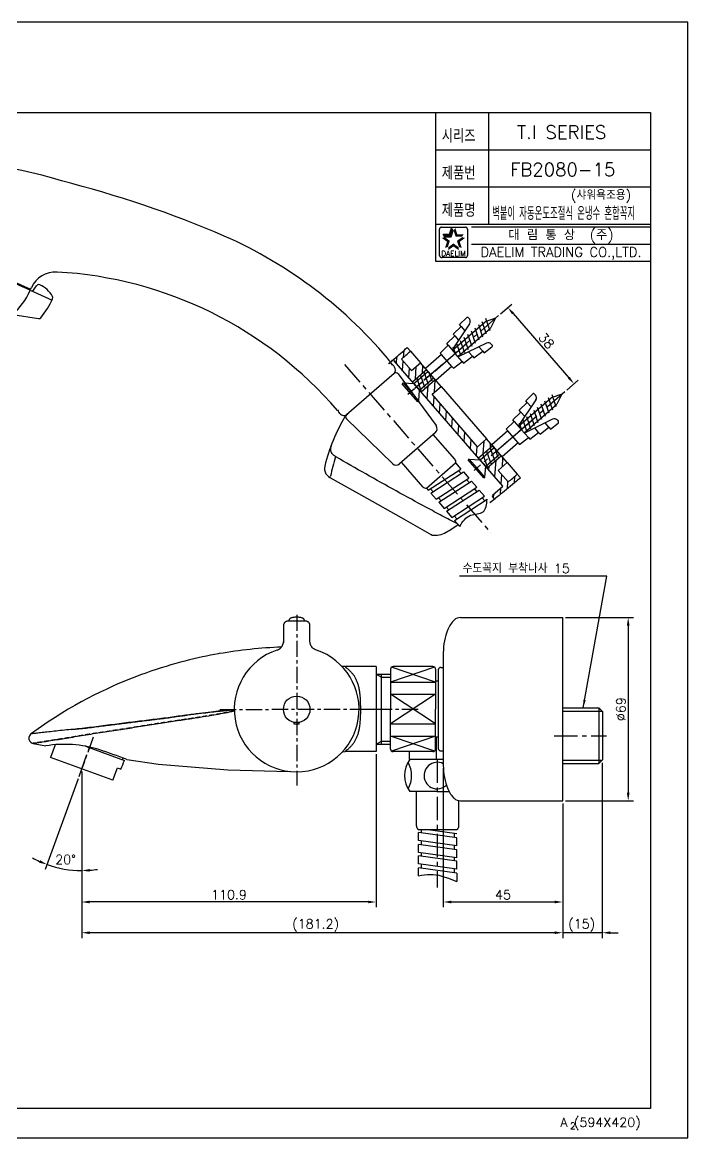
# Model space of a CAD drawing. Extents: x 21279 to 21873, y -1659 to -1239.
# Drawn here: x 21622.1 to 21872.9, y -1658.9 to -1238.9 of the extents above; entities that cross this region are included whole.
import ezdxf
from ezdxf.enums import TextEntityAlignment as Align

# ---------------------------------------------------------------- set-up
doc = ezdxf.new("R2010")
doc.units = 0
doc.header["$LTSCALE"] = 7
doc.header["$MEASUREMENT"] = 0
doc.linetypes.add('CENTER', pattern=[2, 1.25, -0.25, 0.25, -0.25])
doc.linetypes.add('HIDDEN', pattern=[0.375, 0.25, -0.125])
doc.layers.get('0').update_dxf_attribs({"color": 2, "linetype": 'CONTINUOUS'})
for name, color, linetype in [('08_ALL_FEATURES', 7, 'CONTINUOUS'), ('CL', 1, 'CENTER'), ('D', 2, 'CONTINUOUS'), ('DIM', 2, 'CONTINUOUS'), ('DWG', 7, 'CONTINUOUS')]:
    doc.layers.add(name, color=color, linetype=linetype)
doc.styles.add('GHS', font='romans', dxfattribs={"bigfont": 'ghs'})
doc.styles.add('ROMANS', font='romans')
doc.dimstyles.new('STANDARD$7', dxfattribs={"dimtxt": 3.5, "dimasz": 3, "dimexe": 1, "dimexo": 1, "dimgap": 1, "dimtad": 1, "dimdec": 4, "dimzin": 0, "dimdsep": 46, "dimtxsty": 'GHS', "dimcen": 1, "dimclrd": 256, "dimclre": 256, "dimclrt": 2, "dimadec": 4, "dimazin": 0, "dimtfac": 1, "dimtdec": 4, "dimtmove": 2, "dimatfit": 2, "dimfxl": 0, "dimtolj": 1, "dimtzin": 0, "dimlwd": -1, "dimlwe": -1, "dimarcsym": 0})

# ---------------------------------------------------------------- blocks, each defined once
blk = doc.blocks.new('A$C7593627D')
at = {"layer": 'CL'}
for p, q in [((54.08, 141.52), (28.7, 84.53)), ((193.98, 63.41), (249.1, 0))]:
    blk.add_line(p, q, dxfattribs=at)
at = {"layer": 'D'}
blk.add_spline([(237.37, 2.44), (241.42, 6.67), (246.14, 7.93), (247.67, 12.7)], degree=3, dxfattribs=at)
at = {"layer": 'DIM', "color": 7, "linetype": 'ByBlock'}
for p, q in [((75.52, 91.35), (2.44, 123.89)), ((68.51, 82), (0.18, 112.42)), ((4.32, 99.44), (5.17, 101.67)), ((5.23, 98.2), (4.74, 98.42)), ((5.23, 98.2), (5.73, 97.98)), ((6.77, 98.35), (7.41, 99.62)), ((76.44, 90.95), (77.87, 93.07)), ((75.52, 91.35), (83.75, 87.69)), ((75.69, 91.72), (75.96, 92.32)), ((69.01, 82.22), (78.62, 80.69)), ((53.65, 77.48), (54.16, 78.8)), ((54.56, 76.24), (54.07, 76.46)), ((54.56, 76.24), (55.06, 76.02)), ((56.1, 76.39), (57.18, 78.52)), ((212.44, 59.84), (211.88, 59.36)), ((195.05, 44.72), (195.51, 45.12))]:
    blk.add_line(p, q, dxfattribs=at)
for centre, radius, start, end in [((44.2, -0.68), 140, 72.0737, 97.3772), ((27.95, 108.22), 30, 93.3093, 147.6717), ((-9.76, -255.52), 400, 66.6684, 75.9582), ((29.99, 112.02), 30, 156.6919, 178.7019), ((0.3, 112.7), 0.3, 178.7019, 245.9992), ((0.38, 112), 0.3, 65.9992, 189.6813), ((19.8, 115.32), 20, 189.6813, 234.2753), ((80.1, -43.79), 170, 39.2729, 66.215), ((5.06, 99.16), 0.8, 158.9992, 245.9992), ((6.05, 98.72), 0.8, 245.9992, 332.9992), ((95, 233.44), 160, 237.1115, 242.3457), ((85.09, 88.26), 10, 86.8302, 155.9992), ((77.35, -51.53), 150, 40.5889, 86.8302), ((78.7, 92.51), 1, 66.8258, 145.9992), ((75.16, 84.23), 10, 28.7828, 66.8258), ((95, 233.44), 160, 242.3457, 245.9992), ((48.27, 103.89), 30, 313.2965, 335.3065), ((83.04, 88.57), 1, 336.2153, 28.7828), ((95, 233.44), 160, 245.9992, 249.6526), ((56.51, 100.26), 30, 320.1533, 336.2153), ((95, 233.44), 160, 249.6526, 254.8869), ((57.54, 98.51), 20, 257.7231, 302.3171), ((68.07, 81.86), 0.3, 302.3171, 65.9992), ((68.63, 82.27), 0.3, 245.9992, 313.2965), ((78.77, 81.68), 1, 260.9992, 320.1533), ((54.4, 77.19), 0.8, 158.9992, 245.9992), ((55.38, 76.75), 0.8, 245.9992, 332.9992), ((211.85, 63.62), 0.25, 125.8628, 312.5148), ((80.1, -43.79), 170, 38.7429, 39.1047), ((211.13, 61.35), 2, 310.9992, 38.7429), ((191.43, 45.88), 0.25, 309.4836, 131.5033), ((77.35, -51.53), 150, 40.0289, 40.398), ((193.74, 46.23), 2, 220.0289, 310.9992)]:
    blk.add_arc(centre, radius, start, end, dxfattribs=at)
at = {"layer": 'DWG'}
for p, q in [((2.6, 124.26), (75.69, 91.72)), ((235.47, 27.8), (227.41, 37.08)), ((223.47, 17.37), (215.41, 26.64)), ((224.86, 16.84), (235.81, 26.34)), ((235.81, 26.34), (237.8, 24.06)), ((225.52, 16.08), (237.8, 24.06)), ((226.49, 14.96), (238.77, 22.94)), ((237.94, 22.36), (236.95, 23.51)), ((238.77, 22.94), (240.76, 20.65)), ((224.86, 16.84), (225.52, 16.08)), ((228.48, 12.68), (240.76, 20.65)), ((229.47, 11.54), (241.75, 19.51)), ((231.46, 9.25), (243.74, 17.22)), ((240.9, 18.96), (239.91, 20.1)), ((241.75, 19.51), (243.74, 17.22)), ((227.36, 15.49), (226.36, 16.63)), ((226.49, 14.96), (228.48, 12.68)), ((230.32, 12.09), (229.32, 13.23)), ((232.43, 8.13), (244.71, 16.11)), ((234.42, 5.84), (246.7, 13.82)), ((235.39, 4.73), (247.67, 12.7)), ((243.88, 15.53), (242.89, 16.67)), ((244.71, 16.11), (246.7, 13.82)), ((246.84, 12.13), (245.85, 13.27)), ((229.47, 11.54), (231.46, 9.25)), ((233.3, 8.66), (232.3, 9.8)), ((232.43, 8.13), (234.42, 5.84)), ((236.26, 5.25), (235.26, 6.39)), ((235.39, 4.73), (237.37, 2.44))]:
    blk.add_line(p, q, dxfattribs=at)
at = {"layer": 'DWG', "color": 7}
for p, q in [((212.69, 60.05), (194.7, 44.42)), ((212.56, 59.95), (212.69, 60.05)), ((214.15, 59.89), (228.43, 40.4)), ((194.66, 42.95), (211.98, 26.09)), ((228.13, 37.7), (214.68, 26.01)), ((214.73, 26.05), (214.68, 26.01))]:
    blk.add_line(p, q, dxfattribs=at)
for centre, radius, start, end in [((213.34, 59.3), 1, 36.2356, 130.9992), ((195.36, 43.67), 1, 130.9992, 225.7628), ((226.82, 39.21), 2, 310.9992, 36.2356), ((213.37, 27.52), 2, 225.7628, 310.9992)]:
    blk.add_arc(centre, radius, start, end, dxfattribs=at)
at = {"layer": 'DWG'}
for centre, start, end in [((234.37, 26.79), 343.1992, 42.7316), ((224.63, 18.32), 219.2668, 278.7992)]:
    blk.add_arc(centre, 1.5, start, end, dxfattribs=at)

msp = doc.modelspace()

# ---------------------------------------------------------------- hatches: boundary and pattern name
at = {"layer": 'D'}
h = msp.add_hatch(dxfattribs=at)
h.set_pattern_fill('ANSI31', color=256, scale=20, angle=40.9992)
h.set_pattern_definition([(85.9992, (-10786.0647, 569.3866), (-2.4939077, 0.174426), [])])
edge = h.paths.add_edge_path()
edge.add_line((21768.77, -1370.04), (21764.97, -1365.67))
edge.add_arc((20775.38, -225.51), 1509.72, 310.95602, 311.1268)
edge.add_line((21768.36, -1362.71), (21767.18, -1361.35))
edge.add_arc((19867.51, 818.74), 2891.64, 310.93917, 311.06795, ccw=False)
edge.add_arc((21762.6, -1366), 0.5, 130.9327, 220.9992)
edge.add_line((21762.22, -1366.32), (21769.11, -1374.25))
edge.add_line((21769.11, -1374.25), (21774.4, -1369.65))
edge.add_line((21774.4, -1369.65), (21772.16, -1367.09))
edge.add_line((21772.16, -1367.09), (21768.77, -1370.04))
h.paths.add_polyline_path([(21779.91, -1375.99), (21777.68, -1373.43), (21772.39, -1378.02), (21794.04, -1402.93), (21799.33, -1398.33), (21797.09, -1395.77), (21793.7, -1398.72), (21776.51, -1378.95)])
edge = h.paths.add_edge_path()
edge.add_spline(control_points=[(21800.35, -1418.17), (21801.02, -1417.66), (21803.73, -1415.54), (21806.88, -1412.94), (21809.34, -1410.83), (21809.83, -1410.41)], knot_values=[0, 0, 0, 0, 0.206315, 0.843077, 1, 1, 1, 1], degree=3, periodic=0)
edge.add_line((21809.83, -1410.41), (21808.64, -1409.05))
edge.add_arc((21722.91, -1310.69), 130.48, 309.0993, 311.0756, ccw=False)
edge.add_line((21805.2, -1411.95), (21801.44, -1407.63))
edge.add_line((21801.44, -1407.63), (21804.84, -1404.67))
edge.add_line((21804.84, -1404.67), (21802.61, -1402.11))
edge.add_line((21802.61, -1402.11), (21797.32, -1406.7))
edge.add_line((21797.32, -1406.7), (21803.23, -1413.49))
edge.add_line((21803.23, -1413.49), (21799.32, -1416.89))
edge.add_arc((21799.65, -1417.27), 0.5, 131.1128, 218.1173)
edge.add_line((21799.25, -1417.58), (21799.65, -1418.09))
edge.add_arc((21800.04, -1417.77), 0.5, 218.3773, 307.7404)

# ---------------------------------------------------------------- linework, layer by layer
at = {"color": 4}
for p, q in [((21309.85, -1272.88), (21858.85, -1272.88)), ((21858.85, -1272.88), (21858.85, -1647.88)), ((21858.85, -1647.88), (21309.85, -1647.88))]:
    msp.add_line(p, q, dxfattribs=at)
at = {"color": 7}
for p, q in [((21777.85, -1272.88), (21777.85, -1328.88)), ((21797.85, -1272.88), (21797.85, -1314.88)), ((21777.85, -1286.88), (21858.85, -1286.88)), ((21777.85, -1300.88), (21858.85, -1300.88)), ((21777.85, -1314.88), (21858.85, -1314.88)), ((21777.85, -1328.88), (21858.85, -1328.88))]:
    msp.add_line(p, q, dxfattribs=at)
at = {"color": 2, "linetype": 'Continuous'}
for p, q in [((21779.33, -1326.75), (21779.33, -1316.75)), ((21780.08, -1316), (21789.08, -1316)), ((21789.83, -1316.75), (21789.83, -1326.75)), ((21791.35, -1315.88), (21858.85, -1315.88)), ((21791.35, -1322.38), (21858.85, -1322.38)), ((21789.08, -1327.5), (21780.33, -1327.5))]:
    msp.add_line(p, q, dxfattribs=at)
at = {"color": 2}
for p, q in [((21781.33, -1319.61), (21780.67, -1318.7)), ((21780.67, -1318.7), (21783.09, -1318.7)), ((21783.09, -1318.7), (21783.84, -1316.39)), ((21783.76, -1319.61), (21784.51, -1317.31)), ((21784.51, -1317.31), (21783.84, -1316.39)), ((21781.33, -1319.61), (21783.76, -1319.61))]:
    msp.add_line(p, q, dxfattribs=at)
at = {"color": 7, "linetype": 'Continuous'}
for p, q in [((21722.62, -1464.4), (21722.62, -1464.09)), ((21722.63, -1464.14), (21722.62, -1464.09)), ((21722.63, -1464.4), (21722.63, -1464.14)), ((21728.42, -1464.09), (21728.42, -1464.14)), ((21728.42, -1464.09), (21728.42, -1464.4)), ((21728.42, -1464.4), (21728.42, -1464.14)), ((21755.46, -1484.3), (21760.87, -1484.3)), ((21757.46, -1510.72), (21757.46, -1484.32)), ((21724.52, -1503.17), (21724.52, -1502.5)), ((21726.52, -1503.17), (21726.52, -1502.5)), ((21634.57, -1510.9), (21632.8, -1515.75)), ((21645.93, -1511.48), (21660.61, -1516.82)), ((21755.46, -1510.75), (21760.87, -1510.75)), ((21778.24, -1516.52), (21778.24, -1508.02)), ((21656.3, -1524.3), (21632.8, -1515.75)), ((21659.91, -1516.56), (21660.1, -1516.02)), ((21767.99, -1516.52), (21767.99, -1513.52)), ((21656.3, -1524.3), (21658.01, -1519.6)), ((21658.01, -1519.6), (21659.3, -1520.07))]:
    msp.add_line(p, q, dxfattribs=at)
msp.add_lwpolyline([(21278.85, -1658.88), (21872.85, -1658.88), (21872.85, -1238.88), (21278.85, -1238.88)], close=True)
msp.add_circle((21725.52, -1497.6), 5, dxfattribs=at)
at = {"color": 2, "linetype": 'Continuous'}
for centre, radius, start, end in [((21780.08, -1316.75), 0.75, 90, 180), ((21789.08, -1316.75), 0.75, 0, 90), ((21780.2, -1326.62), 0.884, 188.1301, 278.1301), ((21789.08, -1326.75), 0.75, 270, 0)]:
    msp.add_arc(centre, radius, start, end, dxfattribs=at)
at = {"color": 7, "linetype": 'Continuous'}
for centre, radius, start, end in [((21725.52, -1497.6), 23.51, 108.3974, 269.8544), ((21725.52, -1497.6), 23.51, 270.1456, 71.6026), ((21638.09, -1553.51), 42.75, 72.4667, 99.4824), ((21596.53, -1682.21), 178, 68.5678, 72.191), ((21632.14, -1507.33), 30, 334.8838, 341.5753)]:
    msp.add_arc(centre, radius, start, end, dxfattribs=at)
for points in [[(21722.09, -1464.4), (21721.92, -1464.41), (21721.65, -1464.47), (21721.4, -1464.57), (21721.19, -1464.71), (21721, -1464.87), (21720.86, -1465.05), (21720.75, -1465.24), (21720.67, -1465.43), (21720.62, -1465.61), (21720.6, -1465.74), (21720.59, -1465.84), (21720.58, -1465.93), (21720.58, -1466.02), (21720.57, -1466.13), (21720.57, -1466.26), (21720.57, -1466.41), (21720.56, -1466.58), (21720.56, -1466.78), (21720.56, -1467), (21720.56, -1467.24), (21720.55, -1467.41)], [(21720.6, -1465.7), (21720.6, -1465.74), (21720.59, -1465.84), (21720.58, -1465.93), (21720.58, -1466.02), (21720.57, -1466.13), (21720.57, -1466.26), (21720.57, -1466.41), (21720.56, -1466.58), (21720.56, -1466.78), (21720.56, -1467), (21720.56, -1467.24), (21720.55, -1467.41)], [(21721.92, -1464.41), (21721.65, -1464.47), (21721.4, -1464.57), (21721.19, -1464.71), (21721, -1464.87), (21720.86, -1465.05), (21720.75, -1465.24), (21720.67, -1465.43), (21720.62, -1465.61), (21720.6, -1465.7)], [(21722.01, -1464.4), (21721.92, -1464.41)], [(21722.09, -1464.4), (21722.01, -1464.4)], [(21725.52, -1464.39), (21724.43, -1464.39), (21723.19, -1464.4), (21722.09, -1464.4)], [(21728.42, -1464.09), (21728.42, -1464.05), (21728.37, -1463.82), (21728.25, -1463.62), (21728.07, -1463.44), (21727.83, -1463.29), (21727.52, -1463.17), (21727.13, -1463.06), (21726.69, -1462.98), (21726.23, -1462.93), (21725.76, -1462.91), (21725.28, -1462.91), (21724.81, -1462.93), (21724.35, -1462.98), (21723.92, -1463.06), (21723.52, -1463.17), (21723.21, -1463.3), (21722.98, -1463.44), (21722.8, -1463.62), (21722.68, -1463.83), (21722.63, -1464.05), (21722.62, -1464.09)], [(21722.68, -1464.4), (21722.63, -1464.14)], [(21728.96, -1464.4), (21727.86, -1464.4), (21726.62, -1464.39), (21725.52, -1464.39)], [(21728.42, -1464.14), (21728.37, -1464.4)], [(21729.16, -1464.41), (21728.96, -1464.4)], [(21730.5, -1467.41), (21730.49, -1467.26), (21730.49, -1467.03), (21730.49, -1466.82), (21730.49, -1466.62), (21730.48, -1466.45), (21730.48, -1466.3), (21730.48, -1466.17), (21730.47, -1466.06), (21730.47, -1465.97), (21730.46, -1465.89), (21730.46, -1465.8), (21730.44, -1465.7), (21730.42, -1465.55), (21730.35, -1465.35), (21730.25, -1465.14), (21730.11, -1464.94), (21729.93, -1464.76), (21729.7, -1464.6), (21729.45, -1464.48), (21729.16, -1464.41), (21728.96, -1464.4)], [(21730.45, -1465.74), (21730.44, -1465.7), (21730.42, -1465.55), (21730.35, -1465.35), (21730.25, -1465.14), (21730.11, -1464.94), (21729.93, -1464.76), (21729.7, -1464.6), (21729.45, -1464.48), (21729.16, -1464.41)], [(21730.5, -1467.41), (21730.49, -1467.26), (21730.49, -1467.03), (21730.49, -1466.82), (21730.49, -1466.62), (21730.48, -1466.45), (21730.48, -1466.3), (21730.48, -1466.17), (21730.47, -1466.06), (21730.47, -1465.97), (21730.46, -1465.89), (21730.46, -1465.8), (21730.45, -1465.74)], [(21720.55, -1467.41), (21720.54, -1468.93), (21720.54, -1470.58), (21720.53, -1472.11)], [(21730.52, -1472.11), (21730.51, -1470.58), (21730.5, -1468.93), (21730.5, -1467.41)], [(21718.11, -1475.3), (21718.69, -1475.05), (21719.31, -1474.63), (21719.83, -1474.09), (21720.22, -1473.46), (21720.46, -1472.76), (21720.53, -1472.11)], [(21720.51, -1472.47), (21720.5, -1472.53)], [(21720.52, -1472.3), (21720.51, -1472.47)], [(21720.52, -1472.26), (21720.52, -1472.3)], [(21732.94, -1475.3), (21732.36, -1475.05), (21731.74, -1474.63), (21731.22, -1474.09), (21730.83, -1473.46), (21730.59, -1472.76), (21730.52, -1472.11)], [(21726.52, -1503.17), (21725.52, -1503.18), (21724.52, -1503.17)]]:
    msp.add_spline(points, degree=3, dxfattribs=at)
at = {"color": 2}
for points in [[(21780.67, -1318.7), (21781.33, -1319.61), (21783.09, -1318.7), (21783.76, -1319.61)], [(21783.09, -1318.7), (21783.76, -1319.61), (21783.84, -1316.39), (21784.51, -1317.31)], [(21785.32, -1316.39), (21784.65, -1317.31), (21786.07, -1318.7), (21785.4, -1319.61)], [(21786.07, -1318.7), (21785.4, -1319.61), (21788.49, -1318.7), (21787.83, -1319.61)], [(21782.17, -1321.53), (21783.25, -1321.18), (21780.21, -1320.1), (21781.29, -1319.75)], [(21781.42, -1323.84), (21782.5, -1323.49), (21782.17, -1321.53), (21783.25, -1321.18)], [(21784.58, -1323.28), (21784.58, -1322.15), (21782.62, -1324.7), (21782.62, -1323.57)], [(21786.54, -1324.7), (21786.54, -1323.57), (21784.58, -1323.28), (21784.58, -1322.15)], [(21788.95, -1320.1), (21787.87, -1319.75), (21786.99, -1321.53), (21785.91, -1321.18)], [(21786.99, -1321.53), (21785.91, -1321.18), (21787.74, -1323.84), (21786.66, -1323.49)]]:
    msp.add_solid(points, dxfattribs=at)
at = {"layer": '08_ALL_FEATURES', "color": 7, "linetype": 'Continuous'}
for p, q in [((21743.81, -1481.5), (21743.81, -1481.5)), ((21755.46, -1481.5), (21743.83, -1481.5)), ((21755.46, -1481.5), (21755.46, -1513.5)), ((21749.03, -1497.5), (21755.46, -1497.5)), ((21742.92, -1513.54), (21743.81, -1513.5)), ((21743.82, -1513.5), (21743.82, -1513.5)), ((21755.46, -1513.5), (21743.92, -1513.5))]:
    msp.add_line(p, q, dxfattribs=at)
for points in [[(21696.37, -1476.61), (21696, -1476.68), (21694.58, -1476.93), (21693.11, -1477.21), (21691.6, -1477.52), (21690.04, -1477.84), (21688.44, -1478.19), (21686.81, -1478.57), (21685.14, -1478.97), (21683.43, -1479.4), (21681.7, -1479.85), (21679.93, -1480.34), (21678.12, -1480.85), (21676.29, -1481.4), (21674.43, -1481.97), (21672.54, -1482.58), (21670.61, -1483.23), (21668.64, -1483.92), (21666.63, -1484.65), (21664.59, -1485.42), (21662.49, -1486.25), (21660.36, -1487.12), (21658.18, -1488.04), (21655.97, -1489.02), (21653.71, -1490.06), (21651.43, -1491.15), (21649.1, -1492.3), (21646.74, -1493.52), (21644.35, -1494.8), (21641.93, -1496.14), (21639.48, -1497.56), (21637, -1499.05), (21634.49, -1500.62), (21631.95, -1502.27), (21629.39, -1504), (21626.81, -1505.82), (21625.42, -1506.82)], [(21743.81, -1481.5), (21742.98, -1481.46), (21742.56, -1481.4)], [(21625.42, -1506.82), (21625.24, -1506.98), (21624.83, -1507.51), (21624.62, -1508.16), (21624.65, -1508.84), (21624.89, -1509.47), (21625.33, -1509.98), (21625.92, -1510.31), (21626.18, -1510.39)], [(21626.18, -1510.39), (21631.04, -1511.34)], [(21742.79, -1513.55), (21742.92, -1513.54)], [(21661.57, -1516.52), (21673.42, -1518.2), (21699.64, -1520.4), (21722.75, -1520.95)]]:
    msp.add_lwpolyline(points, dxfattribs=at)
msp.add_arc((21727.37, -1657.05), 183.08, 92.3696, 99.7493, dxfattribs=at)
for points, knots in [([(21743.81, -1481.5), (21743.8, -1481.5), (21743.78, -1481.5), (21743.77, -1481.52), (21743.78, -1481.55), (21743.81, -1481.58), (21743.86, -1481.63), (21743.96, -1481.71), (21744.11, -1481.84), (21744.33, -1482.01), (21744.6, -1482.22), (21744.89, -1482.45), (21745.2, -1482.72), (21745.53, -1483.03), (21745.99, -1483.48), (21746.55, -1484.12), (21747.18, -1485), (21747.75, -1486.01), (21748.25, -1487.14), (21748.66, -1488.39), (21748.98, -1489.75), (21749.22, -1491.19), (21749.38, -1492.7), (21749.47, -1494.27), (21749.51, -1495.88), (21749.52, -1496.95), (21749.52, -1497.5)], [0, 0, 0, 0, 0.001744, 0.002819, 0.004361, 0.006964, 0.010687, 0.015485, 0.028032, 0.044049, 0.06299, 0.084343, 0.107677, 0.132675, 0.159093, 0.215493, 0.276142, 0.341057, 0.410368, 0.484123, 0.562251, 0.644441, 0.730113, 0.818517, 0.908786, 1, 1, 1, 1]), ([(21702.02, -1497.75), (21701.42, -1497.79), (21698.52, -1498.04), (21694.15, -1498.5), (21688.67, -1499.17), (21684.52, -1499.71), (21680.83, -1500.21), (21677.79, -1500.64), (21674.62, -1501.07), (21670.22, -1501.61), (21664.62, -1502.28), (21657.79, -1503.14), (21652.02, -1503.88), (21647.36, -1504.49), (21643.88, -1504.88), (21640.5, -1505.19), (21637.28, -1505.52), (21634.27, -1505.85), (21631.54, -1506.14), (21629.47, -1506.37), (21628.04, -1506.53), (21627.17, -1506.62), (21626.46, -1506.71), (21625.93, -1506.76), (21625.61, -1506.81), (21625.46, -1506.81), (21625.42, -1506.82)], [0.0315235, 0.0315235, 0.0315235, 0.0315235, 0.0542339, 0.1410347, 0.1968782, 0.2623238, 0.2985903, 0.3372278, 0.3777574, 0.4192909, 0.5039383, 0.590344, 0.6785099, 0.7231388, 0.7674897, 0.8103246, 0.8510395, 0.889285, 0.9242098, 0.9546202, 0.9675612, 0.9786315, 0.9876154, 0.9943455, 0.998567, 1, 1, 1, 1]), ([(21626.18, -1510.39), (21626.33, -1510.36), (21626.66, -1510.32), (21627.22, -1510.23), (21628.28, -1510.07), (21629.96, -1509.8), (21633.32, -1509.28), (21637.11, -1508.68), (21641.21, -1508.01), (21644.55, -1507.43), (21647.98, -1506.87), (21652.61, -1506.17), (21658.33, -1505.29), (21665.09, -1504.23), (21670.64, -1503.34), (21674.98, -1502.64), (21678.13, -1502.16), (21681.14, -1501.73), (21684.8, -1501.18), (21688.91, -1500.55), (21694.32, -1499.67), (21698.61, -1498.89), (21701.44, -1498.31), (21702.02, -1498.18)], [0, 0, 0, 0, 0.0057416, 0.0125914, 0.0217344, 0.0460788, 0.0767778, 0.1502965, 0.1910612, 0.2338636, 0.278126, 0.3226847, 0.4106945, 0.496889, 0.5813043, 0.622733, 0.663177, 0.7016953, 0.7378087, 0.8029979, 0.8584807, 0.9450688, 0.9676764, 0.9676764, 0.9676764, 0.9676764]), ([(21640.81, -1505.17), (21641.69, -1505.08), (21643.48, -1504.92), (21646.18, -1504.63), (21648.92, -1504.28), (21652.55, -1503.82), (21657.04, -1503.24), (21662.38, -1502.56), (21667.63, -1501.92), (21671.95, -1501.4), (21675.34, -1500.98), (21677.81, -1500.64), (21680.19, -1500.3), (21683.15, -1499.89), (21686.56, -1499.45), (21691.29, -1498.84), (21696.19, -1498.28), (21700.04, -1497.91), (21701.81, -1497.76), (21702.02, -1497.75)], [0, 0, 0, 0, 0.0413609, 0.0839694, 0.1270843, 0.1700799, 0.2551944, 0.3389709, 0.4214369, 0.5025472, 0.5424233, 0.581423, 0.6189702, 0.6547216, 0.7209825, 0.7800281, 0.877723, 0.9511413, 0.9608733, 0.9608733, 0.9608733, 0.9608733]), ([(21749.52, -1497.5), (21749.54, -1498.57), (21749.49, -1500.69), (21749.3, -1503.28), (21748.98, -1505.24), (21748.66, -1506.6), (21748.24, -1507.85), (21747.75, -1508.98), (21747.18, -1509.99), (21746.55, -1510.88), (21745.99, -1511.51), (21745.53, -1511.97), (21745.2, -1512.27), (21744.89, -1512.54), (21744.6, -1512.78), (21744.34, -1512.98), (21744.11, -1513.16), (21743.94, -1513.29), (21743.83, -1513.39), (21743.79, -1513.44), (21743.77, -1513.47), (21743.79, -1513.5), (21743.81, -1513.5), (21743.82, -1513.5)], [0, 0, 0, 0, 0.181439, 0.355472, 0.437667, 0.515827, 0.5896, 0.658907, 0.723776, 0.784415, 0.840844, 0.867263, 0.892283, 0.915647, 0.936976, 0.955868, 0.971888, 0.984462, 0.992989, 0.995588, 0.997115, 0.998201, 1, 1, 1, 1])]:
    msp.add_open_spline(points, degree=3, knots=knots, dxfattribs=at)
at = {"layer": '08_ALL_FEATURES', "color": 8, "linetype": 'HIDDEN'}
msp.add_open_spline([(21702.02, -1498.18), (21701.44, -1498.31), (21698.61, -1498.89), (21694.32, -1499.67), (21688.91, -1500.55), (21684.81, -1501.18), (21681.15, -1501.73), (21678.13, -1502.16), (21674.98, -1502.64), (21671.75, -1503.16), (21668.46, -1503.69), (21664, -1504.41), (21658.34, -1505.29), (21652.62, -1506.17), (21647.99, -1506.87), (21644.55, -1507.43), (21641.22, -1508.01), (21638.03, -1508.53), (21635.05, -1509), (21632.32, -1509.44), (21629.96, -1509.8), (21628.11, -1510.1), (21626.9, -1510.27), (21626.33, -1510.37), (21626.18, -1510.39)], degree=3, knots=[0.032323, 0.032323, 0.032323, 0.032323, 0.0549073, 0.1414557, 0.1969882, 0.2621192, 0.2982476, 0.3367685, 0.3771892, 0.4186046, 0.4605899, 0.5030149, 0.5892199, 0.6772294, 0.7217888, 0.7660532, 0.8088511, 0.8496189, 0.8879934, 0.9231381, 0.9538454, 0.9782054, 0.9942081, 1, 1, 1, 1], dxfattribs=at)
at = {"layer": 'CL'}
for p, q in [((21801.6, -1349.32), (21767.43, -1379.02)), ((21826.53, -1378), (21792.36, -1407.7)), ((21822.53, -1507.52), (21842.31, -1507.52)), ((21643.52, -1522.84), (21648.31, -1509.69)), ((21778.46, -1516.52), (21778.46, -1564.64))]:
    msp.add_line(p, q, dxfattribs=at)
at = {"layer": 'CL', "ltscale": 0.5}
msp.add_line((21776.79, -1370.89), (21770, -1376.79), dxfattribs=at)
at = {"layer": 'CL', "ltscale": 0.7}
for p, q in [((21725.52, -1461.95), (21725.52, -1526.2)), ((21696.59, -1497.61), (21772.46, -1497.5)), ((21648.9, -1508.06), (21644.69, -1519.64))]:
    msp.add_line(p, q, dxfattribs=at)
at = {"layer": 'D'}
for p, q in [((21802.36, -1348.66), (21806.6, -1344.98)), ((21807.05, -1348.55), (21828.05, -1372.7)), ((21777.55, -1370.23), (21789.5, -1359.84)), ((21827.29, -1377.34), (21831.53, -1373.66)), ((21802.47, -1398.91), (21814.43, -1388.52)), ((21826.77, -1463.02), (21852.43, -1463.02)), ((21850.43, -1466.02), (21850.43, -1529.02)), ((21777.5, -1481.72), (21760.87, -1487.29)), ((21777.87, -1487.29), (21761.24, -1481.72)), ((21755.46, -1484.32), (21757.46, -1485.48)), ((21777.87, -1491.93), (21760.87, -1503.06)), ((21777.87, -1503.06), (21760.87, -1491.93)), ((21825.77, -1498.32), (21840.65, -1498.32)), ((21777.53, -1513.28), (21760.87, -1507.7)), ((21777.87, -1507.7), (21761.22, -1513.28)), ((21755.46, -1510.72), (21757.46, -1509.57)), ((21755.46, -1514.5), (21755.46, -1572.13)), ((21825.77, -1516.72), (21840.65, -1516.72)), ((21840.65, -1517.72), (21840.65, -1583.7)), ((21644.55, -1521.02), (21644.55, -1583.73)), ((21644.55, -1521.02), (21644.55, -1583.7)), ((21644.55, -1521.02), (21644.55, -1572.13)), ((21826.77, -1532.02), (21852.43, -1532.02)), ((21825.77, -1533.02), (21825.77, -1583.7)), ((21825.77, -1533.02), (21825.77, -1583.7)), ((21825.77, -1533.02), (21825.77, -1583.7)), ((21825.77, -1533.02), (21825.77, -1583.7)), ((21785.9, -1559.25), (21785.9, -1562.44)), ((21752.46, -1570.13), (21647.55, -1570.13)), ((21822.77, -1581.7), (21647.55, -1581.7)), ((21822.77, -1581.7), (21814.77, -1581.7)), ((21840.65, -1581.7), (21825.77, -1581.7)), ((21843.65, -1581.7), (21846.65, -1581.7))]:
    msp.add_line(p, q, dxfattribs=at)
at = {"layer": 'D', "ltscale": 0.7}
for p, q in [((21757.46, -1485.48), (21760.87, -1485.48)), ((21757.46, -1509.57), (21760.87, -1509.57)), ((21780.77, -1519.72), (21780.77, -1572.13)), ((21825.77, -1533.02), (21825.77, -1572.13)), ((21783.77, -1570.13), (21822.77, -1570.13))]:
    msp.add_line(p, q, dxfattribs=at)
at = {"layer": 'D'}
msp.add_open_spline([(21771.4, -1560.24), (21772.91, -1559.98), (21777.14, -1559.25), (21781.24, -1560.52), (21785.9, -1562.44)], degree=3, knots=[0, 0, 0, 0, 4.542758, 12.738821, 12.738821, 12.738821, 12.738821], dxfattribs=at)
for points in [[(21807.43, -1348.23), (21806.68, -1348.88), (21805.09, -1346.29)], [(21828.43, -1372.38), (21827.67, -1373.03), (21830.02, -1374.97)], [(21849.93, -1466.02), (21850.93, -1466.02), (21850.43, -1463.02)], [(21849.93, -1529.02), (21850.93, -1529.02), (21850.43, -1532.02)], [(21647.55, -1569.63), (21647.55, -1570.63), (21644.55, -1570.13)], [(21752.46, -1569.63), (21752.46, -1570.63), (21755.46, -1570.13)], [(21647.55, -1581.2), (21647.55, -1582.2), (21644.55, -1581.7)], [(21822.77, -1581.2), (21822.77, -1582.2), (21825.77, -1581.7)], [(21822.77, -1581.2), (21822.77, -1582.2), (21825.77, -1581.7)], [(21822.77, -1581.2), (21822.77, -1582.2), (21825.77, -1581.7)], [(21822.77, -1581.2), (21822.77, -1582.2), (21825.77, -1581.7)], [(21843.65, -1581.2), (21843.65, -1582.2), (21840.65, -1581.7)]]:
    msp.add_solid(points, dxfattribs=at)
at = {"layer": 'D', "ltscale": 0.7}
for points in [[(21783.77, -1569.63), (21783.77, -1570.63), (21780.77, -1570.13)], [(21822.77, -1569.63), (21822.77, -1570.63), (21825.77, -1570.13)]]:
    msp.add_solid(points, dxfattribs=at)
at = {"layer": 'DIM', "ltscale": 0.7}
msp.add_line((21643.18, -1523.78), (21630.78, -1557.89), dxfattribs=at)
for start, end in [(241.0312, 245.5212), (250.0112, 270), (274.49, 278.98)]:
    msp.add_arc((21644.55, -1520.02), 38.29, start, end, dxfattribs=at)
for points in [[(21628.87, -1554.41), (21628.49, -1555.34), (21631.46, -1556.01)], [(21647.57, -1558.7), (21647.53, -1557.7), (21644.55, -1558.31)]]:
    msp.add_solid(points, dxfattribs=at)
at = {"layer": 'DWG', "color": 2}
for p, q in [((21790.7, -1352.38), (21784.09, -1362.23)), ((21784.18, -1362.33), (21796.5, -1351.61)), ((21786.89, -1352.7), (21789.52, -1350.14)), ((21790.24, -1350.17), (21790.58, -1350.56)), ((21797.05, -1356.23), (21795.47, -1351.64)), ((21800.46, -1350.27), (21796.5, -1351.61)), ((21798.42, -1355.04), (21796.83, -1350.46)), ((21800.46, -1350.27), (21798.61, -1354.02)), ((21784.48, -1356.3), (21787.48, -1353.37)), ((21785.05, -1356.95), (21784.48, -1356.3)), ((21786.28, -1364.75), (21798.6, -1354.02)), ((21787.48, -1353.37), (21786.89, -1352.7)), ((21787.48, -1353.37), (21788.92, -1355.03)), ((21791.59, -1360.99), (21790.01, -1356.4)), ((21792.95, -1359.8), (21791.37, -1355.21)), ((21794.32, -1358.61), (21792.74, -1354.02)), ((21795.68, -1357.42), (21794.1, -1352.83)), ((21779.57, -1363.42), (21782.58, -1360.49)), ((21782.04, -1359.88), (21785.05, -1356.95)), ((21782.58, -1360.49), (21782.04, -1359.88)), ((21782.58, -1360.49), (21785.23, -1363.54)), ((21785.05, -1356.95), (21786.5, -1358.63)), ((21787.49, -1364.55), (21785.91, -1359.96)), ((21797.03, -1359.67), (21786.37, -1364.85)), ((21788.86, -1363.36), (21787.27, -1358.77)), ((21790.22, -1362.17), (21788.64, -1357.59)), ((21798.82, -1360.03), (21799.16, -1360.42)), ((21780.1, -1364.02), (21774.07, -1369.28)), ((21780.1, -1364.02), (21779.57, -1363.42)), ((21784.04, -1368.55), (21780.1, -1364.02)), ((21785.46, -1363.81), (21784.54, -1361.15)), ((21787.88, -1366.58), (21785.23, -1363.54)), ((21788.41, -1367.2), (21791.72, -1364.63)), ((21791.72, -1364.63), (21790.27, -1362.95)), ((21791.72, -1364.63), (21792.29, -1365.28)), ((21792.29, -1365.28), (21795.61, -1362.71)), ((21795.61, -1362.71), (21794.17, -1361.06)), ((21795.61, -1362.71), (21796.19, -1363.39)), ((21796.19, -1363.39), (21799.09, -1361.14)), ((21784.04, -1368.55), (21778, -1373.8)), ((21784.04, -1368.55), (21784.57, -1369.15)), ((21784.57, -1369.15), (21787.88, -1366.58)), ((21787.88, -1366.58), (21788.41, -1367.2)), ((21769.7, -1374.93), (21774.98, -1370.33)), ((21772.47, -1377.62), (21770.89, -1373.03)), ((21771.8, -1377.34), (21777.08, -1372.75)), ((21773.84, -1376.43), (21772.25, -1371.84)), ((21775.2, -1375.24), (21773.62, -1370.65)), ((21774.07, -1369.28), (21776.03, -1371.54)), ((21776.57, -1374.05), (21775.48, -1370.9)), ((21778, -1373.8), (21776.03, -1371.54)), ((21765.61, -1374.64), (21765.23, -1374.97)), ((21771.14, -1381.76), (21765.23, -1374.97)), ((21765.61, -1374.64), (21768.56, -1378.04)), ((21765.61, -1374.64), (21769.7, -1374.93)), ((21769.7, -1374.93), (21771.8, -1377.34)), ((21771.52, -1381.43), (21771.8, -1377.34)), ((21771.52, -1381.43), (21768.56, -1378.04)), ((21771.14, -1381.76), (21771.52, -1381.43)), ((21815.63, -1381.06), (21809.02, -1390.91)), ((21809.11, -1391.01), (21821.43, -1380.29)), ((21811.82, -1381.38), (21814.45, -1378.82)), ((21812.41, -1382.05), (21811.82, -1381.38)), ((21815.17, -1378.85), (21815.51, -1379.24)), ((21820.61, -1386.1), (21819.03, -1381.51)), ((21821.98, -1384.91), (21820.4, -1380.32)), ((21825.39, -1378.95), (21821.43, -1380.29)), ((21823.35, -1383.72), (21821.76, -1379.14)), ((21825.39, -1378.95), (21823.54, -1382.7)), ((21806.97, -1388.56), (21809.98, -1385.63)), ((21809.41, -1384.98), (21812.41, -1382.05)), ((21809.98, -1385.63), (21809.41, -1384.98)), ((21809.98, -1385.63), (21811.43, -1387.31)), ((21811.21, -1393.42), (21823.53, -1382.7)), ((21812.41, -1382.05), (21813.85, -1383.71)), ((21816.52, -1389.66), (21814.94, -1385.08)), ((21817.88, -1388.48), (21816.3, -1383.89)), ((21819.25, -1387.29), (21817.67, -1382.7)), ((21804.5, -1392.1), (21807.51, -1389.17)), ((21807.51, -1389.17), (21806.97, -1388.56)), ((21807.51, -1389.17), (21810.16, -1392.22)), ((21810.39, -1392.49), (21809.47, -1389.83)), ((21812.42, -1393.23), (21810.84, -1388.64)), ((21821.96, -1388.35), (21811.3, -1393.53)), ((21813.79, -1392.04), (21812.2, -1387.45)), ((21815.15, -1390.85), (21813.57, -1386.26)), ((21820.54, -1391.39), (21819.1, -1389.74)), ((21821.12, -1392.07), (21824.02, -1389.82)), ((21823.75, -1388.71), (21824.09, -1389.1)), ((21805.03, -1392.7), (21799, -1397.96)), ((21805.03, -1392.7), (21804.5, -1392.1)), ((21808.97, -1397.23), (21805.03, -1392.7)), ((21812.81, -1395.26), (21810.16, -1392.22)), ((21813.34, -1395.88), (21816.65, -1393.31)), ((21816.65, -1393.31), (21815.2, -1391.63)), ((21816.65, -1393.31), (21817.22, -1393.96)), ((21817.22, -1393.96), (21820.54, -1391.39)), ((21820.54, -1391.39), (21821.12, -1392.07)), ((21799, -1397.96), (21800.96, -1400.22)), ((21808.97, -1397.23), (21802.93, -1402.48)), ((21808.97, -1397.23), (21809.49, -1397.83)), ((21809.49, -1397.83), (21812.81, -1395.26)), ((21812.81, -1395.26), (21813.34, -1395.88)), ((21794.63, -1403.61), (21799.91, -1399.01)), ((21797.4, -1406.3), (21795.82, -1401.71)), ((21796.73, -1406.02), (21802.01, -1401.43)), ((21798.77, -1405.11), (21797.18, -1400.52)), ((21800.13, -1403.92), (21798.55, -1399.33)), ((21801.5, -1402.73), (21800.41, -1399.58)), ((21802.93, -1402.48), (21800.96, -1400.22)), ((21790.54, -1403.32), (21790.16, -1403.65)), ((21796.07, -1410.44), (21790.16, -1403.65)), ((21790.54, -1403.32), (21793.49, -1406.72)), ((21790.54, -1403.32), (21794.63, -1403.61)), ((21796.45, -1410.11), (21793.49, -1406.72)), ((21794.63, -1403.61), (21796.73, -1406.02)), ((21796.45, -1410.11), (21796.73, -1406.02)), ((21796.07, -1410.44), (21796.45, -1410.11))]:
    msp.add_line(p, q, dxfattribs=at)
at = {"layer": 'DWG', "linetype": 'Continuous'}
for p, q in [((21768.36, -1362.71), (21767.18, -1361.35)), ((21768.36, -1362.71), (21772.16, -1367.09)), ((21803.23, -1413.49), (21762.22, -1366.32)), ((21768.77, -1370.04), (21764.97, -1365.67)), ((21768.77, -1370.04), (21772.16, -1367.09)), ((21779.91, -1375.99), (21772.16, -1367.09)), ((21769.11, -1374.25), (21774.4, -1369.65)), ((21772.39, -1378.02), (21777.68, -1373.43)), ((21776.51, -1378.95), (21779.91, -1375.99)), ((21779.91, -1375.99), (21797.09, -1395.77)), ((21793.7, -1398.72), (21776.51, -1378.95)), ((21738.71, -1397.75), (21738.72, -1397.72)), ((21793.7, -1398.72), (21797.09, -1395.77)), ((21794.04, -1402.93), (21799.33, -1398.33)), ((21804.84, -1404.67), (21797.09, -1395.77)), ((21797.32, -1406.7), (21802.61, -1402.11)), ((21801.44, -1407.63), (21804.84, -1404.67)), ((21804.84, -1404.67), (21808.64, -1409.05)), ((21738.03, -1410.25), (21738.27, -1409.81)), ((21805.21, -1411.96), (21801.44, -1407.63)), ((21809.83, -1410.41), (21808.64, -1409.05)), ((21799.32, -1416.89), (21803.23, -1413.49)), ((21799.25, -1417.57), (21799.65, -1418.08)), ((21786.33, -1428.1), (21786.06, -1427.68))]:
    msp.add_line(p, q, dxfattribs=at)
at = {"layer": 'DWG'}
for p, q in [((21787.28, -1463.02), (21825.77, -1463.02)), ((21825.77, -1532.02), (21825.77, -1463.02)), ((21780.77, -1476.32), (21780.77, -1518.72)), ((21760.87, -1482.5), (21760.87, -1497.5)), ((21776.87, -1481.5), (21761.87, -1481.5)), ((21777.87, -1482.5), (21777.87, -1497.5)), ((21777.87, -1482.52), (21777.87, -1487.02)), ((21779.87, -1481.77), (21780.77, -1481.77)), ((21778.87, -1482.77), (21778.87, -1512.27)), ((21760.87, -1487.29), (21777.87, -1487.29)), ((21778.87, -1487.02), (21777.87, -1487.02)), ((21760.87, -1491.93), (21777.87, -1491.93)), ((21760.87, -1512.5), (21760.87, -1497.5)), ((21777.87, -1512.5), (21777.87, -1497.5)), ((21825.77, -1497.02), (21839.35, -1497.02)), ((21839.35, -1497.02), (21839.35, -1518.02)), ((21840.85, -1498.52), (21839.35, -1497.02)), ((21840.85, -1516.52), (21840.85, -1498.52)), ((21760.87, -1503.06), (21777.87, -1503.06)), ((21760.87, -1507.7), (21777.87, -1507.7)), ((21760.87, -1512.52), (21760.87, -1510.75)), ((21778.87, -1508.02), (21777.87, -1508.02)), ((21777.87, -1512.52), (21777.87, -1508.02)), ((21776.87, -1513.52), (21761.87, -1513.52)), ((21779.87, -1513.27), (21780.77, -1513.27)), ((21780.77, -1516.52), (21767.99, -1516.52)), ((21825.77, -1518.02), (21839.35, -1518.02)), ((21839.35, -1518.02), (21840.85, -1516.52)), ((21778.46, -1528.52), (21768.14, -1528.52)), ((21778.46, -1528.52), (21768.14, -1528.52)), ((21770.69, -1541.51), (21770.69, -1528.52)), ((21778.46, -1528.52), (21782.93, -1528.52)), ((21786.59, -1541.51), (21786.59, -1531.95)), ((21787.28, -1532.02), (21825.77, -1532.02)), ((21771.4, -1542.82), (21772.4, -1542.82)), ((21785.9, -1545.97), (21771.4, -1543.93)), ((21771.4, -1546.96), (21771.4, -1543.93)), ((21772.4, -1542.82), (21785.9, -1542.82)), ((21772.4, -1542.82), (21772.4, -1544.07)), ((21785.85, -1544.48), (21774.02, -1542.82)), ((21784.9, -1544.35), (21784.9, -1545.83)), ((21785.9, -1549), (21771.4, -1546.96)), ((21785.9, -1550.48), (21771.4, -1548.44)), ((21771.4, -1551.47), (21771.4, -1548.44)), ((21772.4, -1547.1), (21772.4, -1548.58)), ((21784.9, -1548.86), (21784.9, -1550.34)), ((21785.9, -1549), (21785.9, -1545.97)), ((21785.9, -1553.51), (21771.4, -1551.47)), ((21785.9, -1554.74), (21771.4, -1552.7)), ((21771.4, -1555.73), (21771.4, -1552.7)), ((21772.4, -1551.59), (21772.4, -1552.85)), ((21784.9, -1553.37), (21784.9, -1554.6)), ((21785.9, -1553.51), (21785.9, -1550.48)), ((21785.9, -1557.77), (21771.4, -1555.73)), ((21785.9, -1559.25), (21771.4, -1557.21)), ((21771.4, -1560.24), (21771.4, -1557.21)), ((21772.4, -1555.87), (21772.4, -1557.36)), ((21784.9, -1557.63), (21784.9, -1559.11)), ((21785.9, -1557.77), (21785.9, -1554.74))]:
    msp.add_line(p, q, dxfattribs=at)
at = {"layer": 'DWG', "linetype": 'Continuous'}
for points in [[(21736.09, -1405.96), (21735.98, -1406.67), (21736.01, -1407.46), (21736.21, -1408.2), (21736.55, -1408.87), (21737.02, -1409.46), (21737.57, -1409.95), (21738.03, -1410.25)], [(21738.03, -1410.25), (21751.99, -1418.03), (21764.85, -1425.3), (21776.31, -1431.88)]]:
    msp.add_lwpolyline(points, dxfattribs=at)
at = {"layer": 'DWG', "color": 2}
for centre, radius, start, end in [((21789.87, -1350.5), 0.5, 41.0299, 134.2548), ((21789.45, -1351.55), 1.5, 326.1503, 41.0299), ((21797.69, -1361.01), 1.5, 41.0299, 115.9095), ((21798.78, -1360.75), 0.5, 307.805, 41.0299), ((21814.8, -1379.18), 0.5, 41.0299, 134.2548), ((21814.38, -1380.22), 1.5, 326.1503, 41.0299), ((21822.62, -1389.69), 1.5, 41.0299, 115.9095), ((21823.71, -1389.43), 0.5, 307.805, 41.0299)]:
    msp.add_arc(centre, radius, start, end, dxfattribs=at)
at = {"layer": 'DWG', "linetype": 'Continuous'}
for centre, radius, start, end in [((19867.76, 818.95), 2891.64, 310.93272, 311.06148), ((20600.65, -25.06), 1775.63, 310.97442, 311.11962), ((21762.6, -1366), 0.5, 130.8417, 220.9992), ((21808.72, -1424.59), 74.98, 150.0815, 165.6097), ((21808.77, -1424.61), 72.04, 162.1171, 168.1446), ((21706.72, -1291.77), 155.38, 309.3333, 310.9929), ((21671.92, -1251.67), 210.28, 306.9593, 307.6444), ((21799.65, -1417.27), 0.5, 130.9992, 217.9992), ((21800.04, -1417.77), 0.5, 217.9992, 307.6554), ((21777.76, -1424.05), 8, 260.7833, 300.9216), ((21777.76, -1424.05), 8, 260.7833, 300.9216), ((21672.3, -1252.21), 209.61, 301.5134, 302.9785)]:
    msp.add_arc(centre, radius, start, end, dxfattribs=at)
at = {"layer": 'DWG'}
for centre, radius, start, end in [((21760.29, -1367.65), 0.3, 36.2356, 130.9992), ((21791.35, -1470.93), 9.5, 132.7557, 158.6397), ((21787.28, -1466.52), 3.5, 90, 132.7557), ((21804.27, -1476.32), 23.5, 157.8647, 180), ((21761.87, -1482.5), 1, 90, 180), ((21776.87, -1482.5), 1, 0, 90), ((21779.87, -1482.77), 1, 90, 180), ((21761.87, -1512.52), 1, 180, 270), ((21776.87, -1512.52), 1, 270, 0), ((21779.87, -1512.27), 1, 180, 270), ((21776.14, -1522.52), 10, 143.1301, 216.8699), ((21758.82, -1522.52), 10, 330, 30), ((21778.52, -1522.54), 5.02, 63.2735, 268.6566), ((21804.27, -1518.72), 23.5, 180, 202.1353), ((21778.41, -1522.54), 5.02, 271.3434, 314.9511), ((21791.35, -1524.12), 9.5, 201.3603, 227.2443), ((21787.28, -1528.52), 3.5, 227.2443, 270), ((21772.19, -1541.55), 1.5, 178.2676, 237.8), ((21785.1, -1541.55), 1.5, 302.2, 1.7324)]:
    msp.add_arc(centre, radius, start, end, dxfattribs=at)
at = {"layer": 'DWG', "linetype": 'Continuous'}
for points, knots in [([(21760.27, -1367.35), (21760.74, -1366.94), (21761.41, -1366.37), (21762.08, -1365.79), (21762.27, -1365.62)], [0.2626683, 0.2626683, 0.2626683, 0.2626683, 0.780043, 1, 1, 1, 1]), ([(21740.22, -1402.49), (21739.98, -1402.37), (21739.55, -1402.08), (21739.03, -1401.54), (21738.65, -1400.94), (21738.42, -1400.3), (21738.33, -1399.65), (21738.36, -1399), (21738.5, -1398.35), (21738.64, -1397.93), (21738.72, -1397.72)], [0, 0, 0, 0, 0.142925, 0.278967, 0.406131, 0.526185, 0.642626, 0.758932, 0.877599, 1, 1, 1, 1]), ([(21786.06, -1427.68), (21784.11, -1426.7), (21780.24, -1424.69), (21772.55, -1420.59), (21762.99, -1415.35), (21751.58, -1408.96), (21744, -1404.65), (21740.22, -1402.49)], [0, 0, 0, 0, 0.125, 0.25, 0.499999, 0.75, 1, 1, 1, 1]), ([(21809.83, -1410.41), (21809.34, -1410.83), (21806.88, -1412.94), (21803.73, -1415.54), (21801.02, -1417.66), (21800.35, -1418.17)], [0, 0, 0, 0, 0.156923, 0.793685, 1, 1, 1, 1])]:
    msp.add_open_spline(points, degree=3, knots=knots, dxfattribs=at)
msp.add_open_spline([(21776.48, -1431.94), (21776.42, -1431.94), (21776.36, -1431.91), (21776.31, -1431.88)], degree=3, dxfattribs=at)

# ---------------------------------------------------------------- block references
at = {"layer": 'DIM', "ltscale": 0.6}
msp.add_blockref('A$C7593627D', (21549.6, -1431.15), dxfattribs=at)

# ---------------------------------------------------------------- texts
at = {"color": 7, "style": 'GHS'}
for s, p in [('T.I SERIES', (21825.36, -1280.3)), ('FB2080-15', (21825.77, -1294.3))]:
    msp.add_text(s, height=5, dxfattribs=at).set_placement(p, align=Align.MIDDLE)
at = {"style": 'GHS'}
msp.add_text('(샤워욕조용)', height=3.5, dxfattribs=at).set_placement((21828.85, -1305.7))
at = {"style": 'GHS', "width": 0.45}
msp.add_text('벽붙이 자동온도조절식 온냉수 혼합꼭지', height=5, dxfattribs=at).set_placement((21799.15, -1313.32))
at = {"color": 7, "linetype": 'Continuous'}
for s, height, style, p in [('대 림 통 상  (주)', 4, 'GHS', (21825.11, -1319.19)), ('DAELIM TRADING CO.,LTD.', 3.6, 'ROMANS', (21825.11, -1325.95))]:
    msp.add_text(s, height=height, dxfattribs=dict(at, style=style)).set_placement(p, align=Align.MIDDLE)
at = {"color": 2, "linetype": 'Continuous', "style": 'ROMANS'}
msp.add_text('DAELIM', height=2, dxfattribs=at).set_placement((21784.58, -1326.95), align=Align.CENTER)
at = {"color": 7, "style": 'GHS'}
for s, height, p in [('A (594X420)', 3.5, (21824.87, -1654.85)), ('2', 2.5, (21828.52, -1655.69))]:
    msp.add_text(s, height=height, dxfattribs=at).set_placement(p)
at = {"layer": 'D', "char_height": 3.5, "attachment_point": 5, "style": 'GHS'}
for s, insert, rotation in [('\\A1;38', (21819.63, -1358.82), 310.9992), ('\\A1;%%C69', (21847.68, -1497.52), 90)]:
    msp.add_mtext(s, dxfattribs=dict(at, insert=insert, rotation=rotation))
for s, insert in [('\\A1;110.9', (21700.01, -1567.38)), ('\\A1;(181.2)', (21732.66, -1578.95)), ('\\A1;(15)', (21832.91, -1578.95))]:
    msp.add_mtext(s, dxfattribs=dict(at, insert=insert))
at = {"layer": 'D', "ltscale": 0.7, "insert": (21803.27, -1567.38), "char_height": 3.5, "attachment_point": 5, "style": 'GHS'}
msp.add_mtext('\\A1;45', dxfattribs=at)
at = {"layer": 'DIM', "style": 'GHS', "width": 0.8}
for s, p in [('시리즈', (21780.19, -1284.15)), ('제품번', (21780.19, -1298.15)), ('제품명', (21780.19, -1312.15))]:
    msp.add_text(s, height=5, dxfattribs=at).set_placement(p)
at = {"layer": 'DIM', "ltscale": 0.7, "style": 'GHS'}
for s, p in [('수도꼭지 부착나사 15', (21788.03, -1446.27)), ('20%%D', (21634.54, -1555.87))]:
    msp.add_text(s, height=3.5, dxfattribs=at).set_placement(p)

# ---------------------------------------------------------------- leaders
at = {"layer": 'DIM', "ltscale": 0.7}
msp.add_leader([(21833.44, -1497.02), (21842.43, -1447.43), (21786.81, -1447.43)], dimstyle='STANDARD$7', override={"dimexe": 2, "dimgap": 1, "dimtad": 0, "dimdec": 2, "dimcen": 2, "dimclrt": 256, "dimadec": 5, "dimtp": 0.1, "dimtm": 1e-09, "dimtdec": 2, "dimatfit": 0}, dxfattribs=at)

doc.saveas('drawing.dxf')
